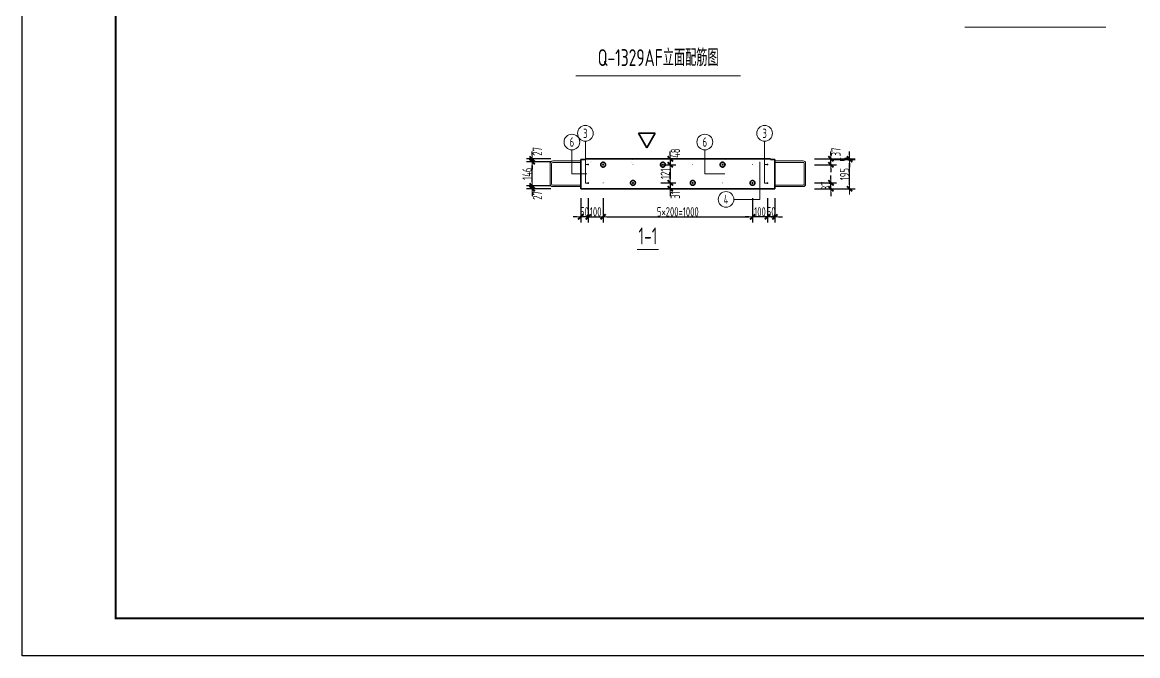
# Model space of a CAD drawing. Extents: x -85320 to 1679916, y -1321939 to 627.
# Drawn here: x 1142340 to 1172205, y -1117942 to -1100987 of the extents above; entities that cross this region are included whole.
import ezdxf
from ezdxf.enums import TextEntityAlignment as Align

# ---------------------------------------------------------------- set-up
doc = ezdxf.new("R2010")
doc.units = 0
doc.header["$LTSCALE"] = 1000
doc.linetypes.add('点划线', pattern=[1850, 1200, -300, 50, -300])
for name, color, linetype in [('BORDER', 7, 'Continuous'), ('打印线框', 7, 'Continuous'), ('拉模', 7, 'Continuous')]:
    doc.layers.add(name, color=color, linetype=linetype)
for name, color, linetype, lineweight in [('直线', 7, 'Continuous', 18), ('预制墙图名', 7, 'Continuous', 18), ('预制墙墙身水平筋', 130, 'Continuous', 18), ('预制墙墙身纵向受力筋', 1, 'Continuous', 18), ('预制墙墙身纵向非受力筋', 94, 'Continuous', 18), ('预制墙墙身附加筋', 94, 'Continuous', 18), ('预制墙拉筋', 130, 'Continuous', 18), ('预制墙详图孔洞', 9, '点划线', 18), ('预制墙详图标注', 3, 'Continuous', 18), ('预制墙详图轮廓', 3, 'Continuous', 35)]:
    doc.layers.add(name, color=color, linetype=linetype, lineweight=lineweight)
doc.styles.add('样式 1', font='yjkeng.shx', dxfattribs={"width": 0.7, "bigfont": 'yjkchn.shx'})
doc.styles.add('样式 2', font='yjkeng.shx', dxfattribs={"width": 0.7, "bigfont": 'yjkchn.shx'})
doc.dimstyles.new('盈建科结构', dxfattribs={"dimscale": 100, "dimtxt": 2.5, "dimasz": 1, "dimexe": 1.5, "dimexo": 0.625, "dimgap": 0.1, "dimtad": 1, "dimdec": 0, "dimrnd": 1, "dimzin": 0, "dimdsep": 46, "dimtxsty": '样式 1', "dimblk": '_yjkbk', "dimblk1": 'ARCHTICK', "dimblk2": 'ARCHTICK', "dimcen": 0.09, "dimadec": 0, "dimazin": 0, "dimtfac": 1, "dimtdec": 4, "dimtix": 1, "dimtmove": 2, "dimatfit": 3, "dimfxl": 1, "dimtolj": 1, "dimtzin": 0, "dimarcsym": 0})

# ---------------------------------------------------------------- blocks, each defined once
blk = doc.blocks.new('_yjkbk')
blk.add_line((-1, 0), (1.5, 0))
blk.add_lwpolyline([(-0.7, -0.7, 0.5, 0.5, 0), (0.7, 0.7, 0.5, 0.5, 0)], format="xyseb")
blk = doc.blocks.new('*D3513')
at = {"layer": 'Defpoints', "color": 0, "transparency": 16777216}
for p in [(1163491, -1105286), (1163991, -1105286), (1163491, -1105442)]:
    blk.add_point(p, dxfattribs=at)
at = {"layer": '预制墙详图标注', "color": 0, "lineweight": -2, "transparency": 16777216}
for p, q in [((1163554, -1105286), (1164141, -1105286)), ((1163991, -1105186), (1163991, -1105086)), ((1163991, -1105442), (1163991, -1105286)), ((1163554, -1105442), (1164141, -1105442)), ((1163991, -1105542), (1163991, -1105642))]:
    blk.add_line(p, q, dxfattribs=at)
at = {"layer": '预制墙详图标注', "color": 0, "lineweight": -2, "transparency": 16777216, "xscale": 100, "yscale": 100, "zscale": 100}
for p, rotation in [((1163991, -1105286), 270), ((1163991, -1105442), 90)]:
    blk.add_blockref('_yjkbk', p, dxfattribs=dict(at, rotation=rotation))
at = {"layer": '预制墙详图标注', "color": 0, "transparency": 16777216, "insert": (1163981, -1105364), "char_height": 250, "attachment_point": 8, "rotation": 90, "style": '样式 1'}
blk.add_mtext('\\A1;37', dxfattribs=at)
blk = doc.blocks.new('_ArchTick')
at = {"color": 0, "linetype": 'ByBlock', "const_width": 0.4}
blk.add_lwpolyline([(-0.5, -0.5), (0.5, 0.5)], dxfattribs=at)
blk = doc.blocks.new('*D3514')
at = {"layer": 'Defpoints', "color": 0, "transparency": 16777216}
for p in [(1163491, -1104642), (1163991, -1104642), (1163491, -1104798)]:
    blk.add_point(p, dxfattribs=at)
at = {"layer": '预制墙详图标注', "color": 0, "lineweight": -2, "transparency": 16777216}
for p, q in [((1163554, -1104642), (1164141, -1104642)), ((1163991, -1104542), (1163991, -1104442)), ((1163991, -1104798), (1163991, -1104642)), ((1163554, -1104798), (1164141, -1104798)), ((1163991, -1104898), (1163991, -1104998))]:
    blk.add_line(p, q, dxfattribs=at)
at = {"layer": '预制墙详图标注', "color": 0, "lineweight": -2, "transparency": 16777216, "xscale": 100, "yscale": 100, "zscale": 100}
for p, rotation in [((1163991, -1104642), 270), ((1163991, -1104798), 90)]:
    blk.add_blockref('_yjkbk', p, dxfattribs=dict(at, rotation=rotation))
at = {"layer": '预制墙详图标注', "color": 0, "transparency": 16777216, "insert": (1164251, -1104457), "char_height": 250, "attachment_point": 8, "rotation": 90, "style": '样式 1'}
blk.add_mtext('\\A1;37', dxfattribs=at)
blk = doc.blocks.new('*D3515')
at = {"layer": 'Defpoints', "color": 0, "transparency": 16777216}
for p in [(1163991, -1104662), (1164491, -1104662), (1163991, -1105442)]:
    blk.add_point(p, dxfattribs=at)
at = {"layer": '预制墙详图标注', "color": 0, "lineweight": -2, "transparency": 16777216}
for p, q in [((1164054, -1104662), (1164641, -1104662)), ((1164491, -1105342), (1164491, -1104762)), ((1164054, -1105442), (1164641, -1105442))]:
    blk.add_line(p, q, dxfattribs=at)
at = {"layer": '预制墙详图标注', "color": 0, "lineweight": -2, "transparency": 16777216, "xscale": 100, "yscale": 100, "zscale": 100}
for p, rotation in [((1164491, -1104662), 90), ((1164491, -1105442), 270)]:
    blk.add_blockref('_yjkbk', p, dxfattribs=dict(at, rotation=rotation))
at = {"layer": '预制墙详图标注', "color": 0, "transparency": 16777216, "insert": (1164481, -1105052), "char_height": 250, "attachment_point": 8, "rotation": 90, "style": '样式 1'}
blk.add_mtext('\\A1;195', dxfattribs=at)
blk = doc.blocks.new('*D3516')
at = {"layer": 'Defpoints', "color": 0, "transparency": 16777216}
for p in [(1163991, -1104642), (1163991, -1104662), (1164491, -1104642)]:
    blk.add_point(p, dxfattribs=at)
at = {"layer": '预制墙详图标注', "color": 0, "lineweight": -2, "transparency": 16777216}
for p, q in [((1164054, -1104642), (1164641, -1104642)), ((1164054, -1104662), (1164641, -1104662)), ((1164491, -1104542), (1164491, -1104442)), ((1164491, -1104662), (1164491, -1104642)), ((1164491, -1104762), (1164491, -1104862))]:
    blk.add_line(p, q, dxfattribs=at)
at = {"layer": '预制墙详图标注', "color": 0, "lineweight": -2, "transparency": 16777216, "xscale": 100, "yscale": 100, "zscale": 100}
for p, rotation in [((1164491, -1104662), 90), ((1164491, -1104642), 270)]:
    blk.add_blockref('_yjkbk', p, dxfattribs=dict(at, rotation=rotation))
at = {"layer": '预制墙详图标注', "color": 0, "transparency": 16777216, "insert": (1164481, -1104652), "char_height": 250, "attachment_point": 8, "rotation": 90, "style": '样式 1'}
blk.add_mtext('\\A1;5', dxfattribs=at)
blk = doc.blocks.new('*D3522')
at = {"layer": 'Defpoints', "color": 0, "transparency": 16777216}
for p in [(1162291, -1105695), (1162491, -1105695), (1162291, -1106195)]:
    blk.add_point(p, dxfattribs=at)
at = {"layer": '预制墙详图标注', "color": 0, "lineweight": -2, "transparency": 16777216}
for p, q in [((1162291, -1105695), (1162291, -1106345)), ((1162491, -1105695), (1162491, -1106345)), ((1162191, -1106195), (1162091, -1106195)), ((1162491, -1106195), (1162291, -1106195)), ((1162591, -1106195), (1162691, -1106195))]:
    blk.add_line(p, q, dxfattribs=at)
at = {"layer": '预制墙详图标注', "color": 0, "lineweight": -2, "transparency": 16777216, "xscale": 100, "yscale": 100, "zscale": 100}
blk.add_blockref('_yjkbk', (1162291, -1106195), dxfattribs=at)
at = {"layer": '预制墙详图标注', "color": 0, "lineweight": -2, "transparency": 16777216, "xscale": 100, "yscale": 100, "zscale": 100, "rotation": 180}
blk.add_blockref('_yjkbk', (1162491, -1106195), dxfattribs=at)
at = {"layer": '预制墙详图标注', "color": 0, "transparency": 16777216, "insert": (1162391, -1106185), "char_height": 250, "attachment_point": 8, "style": '样式 1'}
blk.add_mtext('\\A1;50', dxfattribs=at)
blk = doc.blocks.new('*D3523')
at = {"layer": 'Defpoints', "color": 0, "transparency": 16777216}
for p in [(1157891, -1105695), (1161891, -1105695), (1161891, -1106195)]:
    blk.add_point(p, dxfattribs=at)
at = {"layer": '预制墙详图标注', "color": 0, "lineweight": -2, "transparency": 16777216}
for p, q in [((1157891, -1105757), (1157891, -1106345)), ((1161891, -1105757), (1161891, -1106345)), ((1157991, -1106195), (1161791, -1106195))]:
    blk.add_line(p, q, dxfattribs=at)
at = {"layer": '预制墙详图标注', "color": 0, "lineweight": -2, "transparency": 16777216, "xscale": 100, "yscale": 100, "zscale": 100, "rotation": 180}
blk.add_blockref('_yjkbk', (1157891, -1106195), dxfattribs=at)
at = {"layer": '预制墙详图标注', "color": 0, "lineweight": -2, "transparency": 16777216, "xscale": 100, "yscale": 100, "zscale": 100}
blk.add_blockref('_yjkbk', (1161891, -1106195), dxfattribs=at)
at = {"layer": '预制墙详图标注', "color": 0, "transparency": 16777216, "insert": (1159891, -1106185), "char_height": 250, "attachment_point": 8, "style": '样式 1'}
blk.add_mtext('\\A1;5×200=1000', dxfattribs=at)
blk = doc.blocks.new('*D3524')
at = {"layer": 'Defpoints', "color": 0, "transparency": 16777216}
for p in [(1157291, -1105695), (1157491, -1105695), (1157291, -1106195)]:
    blk.add_point(p, dxfattribs=at)
at = {"layer": '预制墙详图标注', "color": 0, "lineweight": -2, "transparency": 16777216}
for p, q in [((1157291, -1105695), (1157291, -1106345)), ((1157491, -1105695), (1157491, -1106345)), ((1157191, -1106195), (1157091, -1106195)), ((1157491, -1106195), (1157291, -1106195)), ((1157591, -1106195), (1157691, -1106195))]:
    blk.add_line(p, q, dxfattribs=at)
at = {"layer": '预制墙详图标注', "color": 0, "lineweight": -2, "transparency": 16777216, "xscale": 100, "yscale": 100, "zscale": 100}
blk.add_blockref('_yjkbk', (1157291, -1106195), dxfattribs=at)
at = {"layer": '预制墙详图标注', "color": 0, "lineweight": -2, "transparency": 16777216, "xscale": 100, "yscale": 100, "zscale": 100, "rotation": 180}
blk.add_blockref('_yjkbk', (1157491, -1106195), dxfattribs=at)
at = {"layer": '预制墙详图标注', "color": 0, "transparency": 16777216, "insert": (1157391, -1106185), "char_height": 250, "attachment_point": 8, "style": '样式 1'}
blk.add_mtext('\\A1;50', dxfattribs=at)
blk = doc.blocks.new('*D3525')
at = {"layer": 'Defpoints', "color": 0, "transparency": 16777216}
for p in [(1161891, -1105695), (1162291, -1105695), (1161891, -1106195)]:
    blk.add_point(p, dxfattribs=at)
at = {"layer": '预制墙详图标注', "color": 0, "lineweight": -2, "transparency": 16777216}
for p, q in [((1161891, -1105695), (1161891, -1106345)), ((1162291, -1105695), (1162291, -1106345)), ((1161791, -1106195), (1161691, -1106195)), ((1162291, -1106195), (1161891, -1106195)), ((1162391, -1106195), (1162491, -1106195))]:
    blk.add_line(p, q, dxfattribs=at)
at = {"layer": '预制墙详图标注', "color": 0, "lineweight": -2, "transparency": 16777216, "xscale": 100, "yscale": 100, "zscale": 100}
blk.add_blockref('_yjkbk', (1161891, -1106195), dxfattribs=at)
at = {"layer": '预制墙详图标注', "color": 0, "lineweight": -2, "transparency": 16777216, "xscale": 100, "yscale": 100, "zscale": 100, "rotation": 180}
blk.add_blockref('_yjkbk', (1162291, -1106195), dxfattribs=at)
at = {"layer": '预制墙详图标注', "color": 0, "transparency": 16777216, "insert": (1162091, -1106185), "char_height": 250, "attachment_point": 8, "style": '样式 1'}
blk.add_mtext('\\A1;100', dxfattribs=at)
blk = doc.blocks.new('*D3526')
at = {"layer": 'Defpoints', "color": 0, "transparency": 16777216}
for p in [(1157491, -1105695), (1157891, -1105695), (1157891, -1106195)]:
    blk.add_point(p, dxfattribs=at)
at = {"layer": '预制墙详图标注', "color": 0, "lineweight": -2, "transparency": 16777216}
for p, q in [((1157491, -1105695), (1157491, -1106345)), ((1157891, -1105695), (1157891, -1106345)), ((1157391, -1106195), (1157291, -1106195)), ((1157491, -1106195), (1157891, -1106195)), ((1157991, -1106195), (1158091, -1106195))]:
    blk.add_line(p, q, dxfattribs=at)
at = {"layer": '预制墙详图标注', "color": 0, "lineweight": -2, "transparency": 16777216, "xscale": 100, "yscale": 100, "zscale": 100}
blk.add_blockref('_yjkbk', (1157491, -1106195), dxfattribs=at)
at = {"layer": '预制墙详图标注', "color": 0, "lineweight": -2, "transparency": 16777216, "xscale": 100, "yscale": 100, "zscale": 100, "rotation": 180}
blk.add_blockref('_yjkbk', (1157891, -1106195), dxfattribs=at)
at = {"layer": '预制墙详图标注', "color": 0, "transparency": 16777216, "insert": (1157691, -1106185), "char_height": 250, "attachment_point": 8, "style": '样式 1'}
blk.add_mtext('\\A1;100', dxfattribs=at)
blk = doc.blocks.new('*D3543')
at = {"layer": 'Defpoints', "color": 0, "transparency": 16777216}
for p in [(1155991, -1105366), (1156491, -1105366), (1156491, -1105442)]:
    blk.add_point(p, dxfattribs=at)
at = {"layer": '预制墙详图标注', "color": 0, "lineweight": -2, "transparency": 16777216}
for p, q in [((1155991, -1105266), (1155991, -1105166)), ((1156491, -1105366), (1155841, -1105366)), ((1156491, -1105442), (1155841, -1105442)), ((1155991, -1105442), (1155991, -1105366)), ((1155991, -1105542), (1155991, -1105642))]:
    blk.add_line(p, q, dxfattribs=at)
at = {"layer": '预制墙详图标注', "color": 0, "lineweight": -2, "transparency": 16777216, "xscale": 100, "yscale": 100, "zscale": 100}
for p, rotation in [((1155991, -1105366), 270), ((1155991, -1105442), 90)]:
    blk.add_blockref('_yjkbk', p, dxfattribs=dict(at, rotation=rotation))
at = {"layer": '预制墙详图标注', "color": 0, "transparency": 16777216, "insert": (1156259, -1105622), "char_height": 250, "attachment_point": 8, "rotation": 90, "style": '样式 1'}
blk.add_mtext('\\A1;27', dxfattribs=at)
blk = doc.blocks.new('*D3544')
at = {"layer": 'Defpoints', "color": 0, "transparency": 16777216}
for p in [(1155991, -1104718), (1156491, -1104718), (1156491, -1105366)]:
    blk.add_point(p, dxfattribs=at)
at = {"layer": '预制墙详图标注', "color": 0, "lineweight": -2, "transparency": 16777216}
for p, q in [((1156491, -1104718), (1155841, -1104718)), ((1155991, -1105266), (1155991, -1104818)), ((1156491, -1105366), (1155841, -1105366))]:
    blk.add_line(p, q, dxfattribs=at)
at = {"layer": '预制墙详图标注', "color": 0, "lineweight": -2, "transparency": 16777216, "xscale": 100, "yscale": 100, "zscale": 100}
for p, rotation in [((1155991, -1104718), 90), ((1155991, -1105366), 270)]:
    blk.add_blockref('_yjkbk', p, dxfattribs=dict(at, rotation=rotation))
at = {"layer": '预制墙详图标注', "color": 0, "transparency": 16777216, "insert": (1155981, -1105042), "char_height": 250, "attachment_point": 8, "rotation": 90, "style": '样式 1'}
blk.add_mtext('\\A1;146', dxfattribs=at)
blk = doc.blocks.new('*D3545')
at = {"layer": 'Defpoints', "color": 0, "transparency": 16777216}
for p in [(1155991, -1104642), (1156491, -1104642), (1156491, -1104718)]:
    blk.add_point(p, dxfattribs=at)
at = {"layer": '预制墙详图标注', "color": 0, "lineweight": -2, "transparency": 16777216}
for p, q in [((1156491, -1104642), (1155841, -1104642)), ((1156491, -1104718), (1155841, -1104718)), ((1155991, -1104542), (1155991, -1104442)), ((1155991, -1104718), (1155991, -1104642)), ((1155991, -1104818), (1155991, -1104918))]:
    blk.add_line(p, q, dxfattribs=at)
at = {"layer": '预制墙详图标注', "color": 0, "lineweight": -2, "transparency": 16777216, "xscale": 100, "yscale": 100, "zscale": 100}
for p, rotation in [((1155991, -1104642), 270), ((1155991, -1104718), 90)]:
    blk.add_blockref('_yjkbk', p, dxfattribs=dict(at, rotation=rotation))
at = {"layer": '预制墙详图标注', "color": 0, "transparency": 16777216, "insert": (1156256, -1104442), "char_height": 250, "attachment_point": 8, "rotation": 90, "style": '样式 1'}
blk.add_mtext('\\A1;27', dxfattribs=at)
blk = doc.blocks.new('*D3563')
at = {"layer": 'Defpoints', "color": 0, "transparency": 16777216}
for p in [(1159441, -1105286), (1159441, -1105442), (1159691, -1105442)]:
    blk.add_point(p, dxfattribs=at)
at = {"layer": '预制墙详图标注', "color": 0, "lineweight": -2, "transparency": 16777216}
for p, q in [((1159441, -1105286), (1159841, -1105286)), ((1159691, -1105186), (1159691, -1105086)), ((1159691, -1105286), (1159691, -1105442)), ((1159441, -1105442), (1159841, -1105442)), ((1159691, -1105542), (1159691, -1105642))]:
    blk.add_line(p, q, dxfattribs=at)
at = {"layer": '预制墙详图标注', "color": 0, "lineweight": -2, "transparency": 16777216, "xscale": 100, "yscale": 100, "zscale": 100}
for p, rotation in [((1159691, -1105286), 270), ((1159691, -1105442), 90)]:
    blk.add_blockref('_yjkbk', p, dxfattribs=dict(at, rotation=rotation))
at = {"layer": '预制墙详图标注', "color": 0, "transparency": 16777216, "insert": (1159951, -1105610), "char_height": 250, "attachment_point": 8, "rotation": 90, "style": '样式 1'}
blk.add_mtext('\\A1;31', dxfattribs=at)
blk = doc.blocks.new('*D3564')
at = {"layer": 'Defpoints', "color": 0, "transparency": 16777216}
for p in [(1159441, -1104798), (1159441, -1105286), (1159691, -1105286)]:
    blk.add_point(p, dxfattribs=at)
at = {"layer": '预制墙详图标注', "color": 0, "lineweight": -2, "transparency": 16777216}
for p, q in [((1159441, -1104798), (1159841, -1104798)), ((1159691, -1104898), (1159691, -1105186)), ((1159441, -1105286), (1159841, -1105286))]:
    blk.add_line(p, q, dxfattribs=at)
at = {"layer": '预制墙详图标注', "color": 0, "lineweight": -2, "transparency": 16777216, "xscale": 100, "yscale": 100, "zscale": 100}
for p, rotation in [((1159691, -1104798), 90), ((1159691, -1105286), 270)]:
    blk.add_blockref('_yjkbk', p, dxfattribs=dict(at, rotation=rotation))
at = {"layer": '预制墙详图标注', "color": 0, "transparency": 16777216, "insert": (1159681, -1105042), "char_height": 250, "attachment_point": 8, "rotation": 90, "style": '样式 1'}
blk.add_mtext('\\A1;121', dxfattribs=at)
blk = doc.blocks.new('*D3565')
at = {"layer": 'Defpoints', "color": 0, "transparency": 16777216}
for p in [(1159441, -1104642), (1159441, -1104798), (1159691, -1104798)]:
    blk.add_point(p, dxfattribs=at)
at = {"layer": '预制墙详图标注', "color": 0, "lineweight": -2, "transparency": 16777216}
for p, q in [((1159441, -1104642), (1159841, -1104642)), ((1159691, -1104542), (1159691, -1104442)), ((1159691, -1104642), (1159691, -1104798)), ((1159441, -1104798), (1159841, -1104798)), ((1159691, -1104898), (1159691, -1104998))]:
    blk.add_line(p, q, dxfattribs=at)
at = {"layer": '预制墙详图标注', "color": 0, "lineweight": -2, "transparency": 16777216, "xscale": 100, "yscale": 100, "zscale": 100}
for p, rotation in [((1159691, -1104642), 270), ((1159691, -1104798), 90)]:
    blk.add_blockref('_yjkbk', p, dxfattribs=dict(at, rotation=rotation))
at = {"layer": '预制墙详图标注', "color": 0, "transparency": 16777216, "insert": (1159951, -1104490), "char_height": 250, "attachment_point": 8, "rotation": 90, "style": '样式 1'}
blk.add_mtext('\\A1;48', dxfattribs=at)
blk = doc.blocks.new('图框1')
at = {"layer": 'BORDER', "const_width": 50}
blk.add_lwpolyline([(1377779, -823089), (1377779, -783089), (1433679, -783089), (1433679, -823089)], close=True, dxfattribs=at)
blk = doc.blocks.new('闭口大左')
at = {"layer": '预制墙墙身水平筋', "color": 4, "lineweight": 0}
for p, q in [((1052669, -854687), (1052669, -855255)), ((1052709, -854687), (1052709, -855255))]:
    blk.add_line(p, q, dxfattribs=at)
at = {"layer": '预制墙墙身水平筋', "lineweight": 0}
for p, q in [((1052729, -854627), (1053489, -854627)), ((1052729, -854627), (1053489, -854627)), ((1052729, -854627), (1053489, -854627)), ((1052729, -854627), (1053489, -854627)), ((1052729, -854627), (1053489, -854627)), ((1052729, -854627), (1053489, -854627)), ((1052729, -854627), (1053489, -854627)), ((1052729, -854627), (1053489, -854627)), ((1052729, -854627), (1053489, -854627)), ((1052729, -854627), (1053489, -854627)), ((1052729, -854627), (1053489, -854627)), ((1052729, -854627), (1053489, -854627)), ((1052729, -854627), (1053489, -854627)), ((1052729, -854627), (1053489, -854627)), ((1052729, -854627), (1053489, -854627)), ((1053489, -854667), (1052729, -854667)), ((1053489, -854667), (1052729, -854667)), ((1053489, -854667), (1052729, -854667)), ((1053489, -854667), (1052729, -854667)), ((1053489, -854667), (1052729, -854667)), ((1053489, -854667), (1052729, -854667)), ((1053489, -854667), (1052729, -854667)), ((1053489, -854667), (1052729, -854667)), ((1053489, -854667), (1052729, -854667)), ((1053489, -854667), (1052729, -854667)), ((1053489, -854667), (1052729, -854667)), ((1053489, -854667), (1052729, -854667)), ((1053489, -854667), (1052729, -854667)), ((1053489, -854667), (1052729, -854667)), ((1053489, -854667), (1052729, -854667)), ((1052729, -855275), (1053489, -855275)), ((1053489, -855315), (1052729, -855315))]:
    blk.add_line(p, q, dxfattribs=at)
for centre, radius, start, end in [((1052729, -854687), 60, 90, 180), ((1052729, -854687), 60, 90, 180), ((1052729, -854687), 60, 90, 180), ((1052729, -854687), 60, 90, 180), ((1052729, -854687), 60, 90, 180), ((1052729, -854687), 60, 90, 180), ((1052729, -854687), 60, 90, 180), ((1052729, -854687), 60, 90, 180), ((1052729, -854687), 60, 90, 180), ((1052729, -854687), 60, 90, 180), ((1052729, -854687), 60, 90, 180), ((1052729, -854687), 60, 90, 180), ((1052729, -854687), 60, 90, 180), ((1052729, -854687), 60, 90, 180), ((1052729, -854687), 20, 90, 180), ((1052729, -854687), 20, 90, 180), ((1052729, -854687), 20, 90, 180), ((1052729, -854687), 20, 90, 180), ((1052729, -854687), 20, 90, 180), ((1052729, -854687), 20, 90, 180), ((1052729, -854687), 20, 90, 180), ((1052729, -854687), 20, 90, 180), ((1052729, -854687), 20, 90, 180), ((1052729, -854687), 20, 90, 180), ((1052729, -854687), 20, 90, 180), ((1052729, -854687), 20, 90, 180), ((1052729, -854687), 20, 90, 180), ((1052729, -854687), 20, 90, 180), ((1052729, -855255), 60, 180, 270), ((1052729, -855255), 20, 180, 270)]:
    blk.add_arc(centre, radius, start, end, dxfattribs=at)
blk = doc.blocks.new('u闭口大右')
at = {"layer": '预制墙墙身水平筋', "lineweight": 0}
for p, q in [((1059089, -854627), (1059833, -854627)), ((1059089, -854627), (1059833, -854627)), ((1059089, -854627), (1059833, -854627)), ((1059089, -854627), (1059833, -854627)), ((1059089, -854627), (1059833, -854627)), ((1059089, -854627), (1059833, -854627)), ((1059089, -854627), (1059833, -854627)), ((1059089, -854627), (1059833, -854627)), ((1059089, -854627), (1059833, -854627)), ((1059089, -854627), (1059833, -854627)), ((1059089, -854627), (1059833, -854627)), ((1059089, -854627), (1059833, -854627)), ((1059089, -854627), (1059833, -854627)), ((1059089, -854627), (1059833, -854627)), ((1059089, -854627), (1059833, -854627)), ((1059833, -854667), (1059089, -854667)), ((1059833, -854667), (1059089, -854667)), ((1059833, -854667), (1059089, -854667)), ((1059833, -854667), (1059089, -854667)), ((1059833, -854667), (1059089, -854667)), ((1059833, -854667), (1059089, -854667)), ((1059833, -854667), (1059089, -854667)), ((1059833, -854667), (1059089, -854667)), ((1059833, -854667), (1059089, -854667)), ((1059833, -854667), (1059089, -854667)), ((1059833, -854667), (1059089, -854667)), ((1059833, -854667), (1059089, -854667)), ((1059833, -854667), (1059089, -854667)), ((1059833, -854667), (1059089, -854667)), ((1059833, -854667), (1059089, -854667)), ((1059869, -854732), (1059869, -854703)), ((1059869, -854732), (1059869, -854703)), ((1059869, -854732), (1059869, -854703)), ((1059869, -854732), (1059869, -854703)), ((1059869, -854732), (1059869, -854703)), ((1059869, -854732), (1059869, -854703)), ((1059869, -854732), (1059869, -854703)), ((1059869, -854732), (1059869, -854703)), ((1059869, -854732), (1059869, -854703)), ((1059869, -854732), (1059869, -854703)), ((1059869, -854732), (1059869, -854703)), ((1059869, -854732), (1059869, -854703)), ((1059869, -854732), (1059869, -854703)), ((1059869, -854732), (1059869, -854703)), ((1059869, -854732), (1059869, -854703)), ((1059909, -854703), (1059909, -854732)), ((1059909, -854703), (1059909, -854732)), ((1059909, -854703), (1059909, -854732)), ((1059909, -854703), (1059909, -854732)), ((1059909, -854703), (1059909, -854732)), ((1059909, -854703), (1059909, -854732)), ((1059909, -854703), (1059909, -854732)), ((1059909, -854703), (1059909, -854732)), ((1059909, -854703), (1059909, -854732)), ((1059909, -854703), (1059909, -854732)), ((1059909, -854703), (1059909, -854732)), ((1059909, -854703), (1059909, -854732)), ((1059909, -854703), (1059909, -854732)), ((1059909, -854703), (1059909, -854732)), ((1059909, -854703), (1059909, -854732)), ((1059089, -855275), (1059833, -855275)), ((1059089, -855275), (1059833, -855275)), ((1059089, -855275), (1059833, -855275)), ((1059089, -855275), (1059833, -855275)), ((1059089, -855275), (1059833, -855275)), ((1059089, -855275), (1059833, -855275)), ((1059089, -855275), (1059833, -855275)), ((1059089, -855275), (1059833, -855275)), ((1059089, -855275), (1059833, -855275)), ((1059089, -855275), (1059833, -855275)), ((1059089, -855275), (1059833, -855275)), ((1059089, -855275), (1059833, -855275)), ((1059089, -855275), (1059833, -855275)), ((1059089, -855275), (1059833, -855275)), ((1059089, -855275), (1059833, -855275)), ((1059833, -855315), (1059089, -855315))]:
    blk.add_line(p, q, dxfattribs=at)
at = {"layer": '预制墙墙身水平筋', "color": 4, "lineweight": 0}
for p, q in [((1059869, -854703), (1059869, -855238)), ((1059909, -854703), (1059909, -855238))]:
    blk.add_line(p, q, dxfattribs=at)
at = {"layer": '预制墙墙身水平筋', "lineweight": 0}
for centre, radius, start, end in [((1059833, -854703), 76.6, 360, 90), ((1059833, -854703), 76.6, 360, 90), ((1059833, -854703), 76.6, 360, 90), ((1059833, -854703), 76.6, 360, 90), ((1059833, -854703), 76.6, 360, 90), ((1059833, -854703), 76.6, 360, 90), ((1059833, -854703), 76.6, 360, 90), ((1059833, -854703), 76.6, 360, 90), ((1059833, -854703), 76.6, 360, 90), ((1059833, -854703), 76.6, 360, 90), ((1059833, -854703), 76.6, 360, 90), ((1059833, -854703), 76.6, 360, 90), ((1059833, -854703), 76.6, 360, 90), ((1059833, -854703), 76.6, 360, 90), ((1059833, -854703), 36.6, 360, 90), ((1059833, -854703), 36.6, 360, 90), ((1059833, -854703), 36.6, 360, 90), ((1059833, -854703), 36.6, 360, 90), ((1059833, -854703), 36.6, 360, 90), ((1059833, -854703), 36.6, 360, 90), ((1059833, -854703), 36.6, 360, 90), ((1059833, -854703), 36.6, 360, 90), ((1059833, -854703), 36.6, 360, 90), ((1059833, -854703), 36.6, 360, 90), ((1059833, -854703), 36.6, 360, 90), ((1059833, -854703), 36.6, 360, 90), ((1059833, -854703), 36.6, 360, 90), ((1059833, -854703), 36.6, 360, 90), ((1059833, -855238), 76.6, 270, 0), ((1059833, -855238), 76.6, 270, 0), ((1059833, -855238), 76.6, 270, 0), ((1059833, -855238), 76.6, 270, 0), ((1059833, -855238), 76.6, 270, 0), ((1059833, -855238), 76.6, 270, 0), ((1059833, -855238), 76.6, 270, 0), ((1059833, -855238), 76.6, 270, 0), ((1059833, -855238), 76.6, 270, 0), ((1059833, -855238), 76.6, 270, 0), ((1059833, -855238), 76.6, 270, 0), ((1059833, -855238), 76.6, 270, 0), ((1059833, -855238), 76.6, 270, 0), ((1059833, -855238), 36.6, 270, 0), ((1059833, -855238), 76.6, 270, 0)]:
    blk.add_arc(centre, radius, start, end, dxfattribs=at)

msp = doc.modelspace()

# ---------------------------------------------------------------- linework, layer by layer
at = {"layer": '打印线框', "color": 1}
msp.add_lwpolyline([(1142339.776, -1117942.171), (1142339.776, -1075942.171), (1201739.776, -1075942.171), (1201739.776, -1117942.171)], close=True, dxfattribs=at)
at = {"layer": '直线', "lineweight": 18}
for p, q in [((1157491.038, -1104794.057), (1157416.038, -1104794.057)), ((1162291.038, -1104794.057), (1162216.038, -1104794.057)), ((1162091.038, -1105366.057), (1162091.038, -1105728.057))]:
    msp.add_line(p, q, dxfattribs=at)
for points in [[(1157455.038, -1105042.057), (1157055.038, -1105042.057), (1157055.038, -1104402.057)], [(1157491.038, -1105290.057), (1157416.038, -1105290.057), (1157416.038, -1104169.057)], [(1161149.038, -1105042.057), (1160615.038, -1105042.057), (1160615.038, -1104402.057)], [(1162291.038, -1105290.057), (1162216.038, -1105290.057), (1162216.038, -1104169.057)], [(1162091.038, -1104718.057), (1162091.038, -1105728.057), (1161393.038, -1105728.057)]]:
    msp.add_lwpolyline(points, dxfattribs=at)
for centre in [(1157416.038, -1103959.057), (1162216.038, -1103959.057), (1157055.038, -1104192.057), (1160615.038, -1104192.057), (1161183.038, -1105728.057)]:
    msp.add_circle(centre, 210, dxfattribs=at)
at = {"layer": '预制墙图名', "lineweight": 18}
for p, q in [((1171354.117, -1101116.274), (1167577.96, -1101116.274)), ((1161571.479, -1102416.274), (1157160.598, -1102416.274)), ((1159375.75, -1107067.057), (1158806.327, -1107067.057))]:
    msp.add_line(p, q, dxfattribs=at)
at = {"layer": '预制墙墙身水平筋', "lineweight": 18, "const_width": 0.18}
for points in [[(1160993.286, -1104698.057), (1157291.038, -1104698.057)], [(1162491.038, -1104698.057), (1160993.286, -1104698.057)], [(1157291.038, -1104738.057), (1160993.286, -1104738.057)], [(1160993.286, -1104738.057), (1162491.038, -1104738.057)], [(1162491.038, -1105346.057), (1157291.038, -1105346.057)], [(1157291.038, -1105386.057), (1162491.038, -1105386.057)]]:
    msp.add_lwpolyline(points, dxfattribs=at)
at = {"layer": '预制墙墙身纵向受力筋', "lineweight": 18, "const_width": 28}
for points in [[(1157877.038, -1104798.057, -1), (1157905.038, -1104798.057, -1)], [(1159477.038, -1104798.057, -1), (1159505.038, -1104798.057, -1)], [(1161077.038, -1104798.057, -1), (1161105.038, -1104798.057, -1)], [(1158677.038, -1105286.057, -1), (1158705.038, -1105286.057, -1)], [(1160277.038, -1105286.057, -1), (1160305.038, -1105286.057, -1)], [(1161877.038, -1105286.057, -1), (1161905.038, -1105286.057, -1)]]:
    msp.add_lwpolyline(points, format="xyb", close=True, dxfattribs=at)
at = {"layer": '预制墙墙身纵向非受力筋', "lineweight": 18, "const_width": 12}
for points in [[(1158685.038, -1104798.057, -1), (1158697.038, -1104798.057, -1)], [(1160285.038, -1104798.057, -1), (1160297.038, -1104798.057, -1)], [(1161885.038, -1104798.057, -1), (1161897.038, -1104798.057, -1)], [(1157885.038, -1105286.057, -1), (1157897.038, -1105286.057, -1)], [(1159485.038, -1105286.057, -1), (1159497.038, -1105286.057, -1)], [(1161085.038, -1105286.057, -1), (1161097.038, -1105286.057, -1)]]:
    msp.add_lwpolyline(points, format="xyb", close=True, dxfattribs=at)
at = {"layer": '预制墙墙身附加筋', "lineweight": 18, "const_width": 24}
for points in [[(1157479.038, -1104794.057, -1), (1157503.038, -1104794.057, -1)], [(1162279.038, -1104794.057, -1), (1162303.038, -1104794.057, -1)], [(1157479.038, -1105290.057, -1), (1157503.038, -1105290.057, -1)], [(1162279.038, -1105290.057, -1), (1162303.038, -1105290.057, -1)]]:
    msp.add_lwpolyline(points, format="xyb", close=True, dxfattribs=at)
at = {"layer": '预制墙拉筋', "lineweight": 18, "const_width": 0.18}
for points in [[(1157574.408, -1105302.416), (1157519.295, -1105380.328, -0.24342753), (1157485.036, -1105398.057), (1157470.037, -1105398.057), (1157470.037, -1105400.06, -0.414213568), (1157469.036, -1105399.059), (1157471.038, -1105399.059), (1157471.038, -1104700.055, -0.414213568), (1157485.036, -1104686.057), (1157500.035, -1104686.057, -0.24342753), (1157510.633, -1104691.542), (1157574.408, -1104781.699), (1157600.533, -1104763.219), (1157536.757, -1104673.062, 0.24342753), (1157500.035, -1104654.057), (1157485.036, -1104654.057, 0.414213568), (1157439.038, -1104700.055), (1157439.038, -1105399.059, 0.414213568), (1157470.037, -1105430.057), (1157485.036, -1105430.057, 0.24342753), (1157545.419, -1105398.808), (1157600.533, -1105320.896)], [(1158619.544, -1105320.896), (1158674.657, -1105398.808, 0.24342753), (1158735.041, -1105430.057), (1158750.039, -1105430.057, 0.414213568), (1158781.038, -1105399.059), (1158781.038, -1104700.055, 0.414213568), (1158735.041, -1104654.057), (1158720.042, -1104654.057, 0.24342753), (1158683.319, -1104673.062), (1158619.544, -1104763.219), (1158645.668, -1104781.699), (1158709.443, -1104691.542, -0.24342753), (1158720.042, -1104686.057), (1158735.041, -1104686.057, -0.414213568), (1158749.038, -1104700.055), (1158749.038, -1105399.059), (1158751.041, -1105399.059, -0.414213568), (1158750.039, -1105400.06), (1158750.039, -1105398.057), (1158735.041, -1105398.057, -0.24342753), (1158700.782, -1105380.328), (1158645.668, -1105302.416)], [(1161019.544, -1105320.896), (1161074.657, -1105398.808, 0.24342753), (1161135.041, -1105430.057), (1161150.039, -1105430.057, 0.414213568), (1161181.038, -1105399.059), (1161181.038, -1104700.055, 0.414213568), (1161135.041, -1104654.057), (1161120.042, -1104654.057, 0.24342753), (1161083.319, -1104673.062), (1161019.544, -1104763.219), (1161045.668, -1104781.699), (1161109.443, -1104691.542, -0.24342753), (1161120.042, -1104686.057), (1161135.041, -1104686.057, -0.414213568), (1161149.038, -1104700.055), (1161149.038, -1105399.059), (1161151.041, -1105399.059, -0.414213568), (1161150.039, -1105400.06), (1161150.039, -1105398.057), (1161135.041, -1105398.057, -0.24342753), (1161100.782, -1105380.328), (1161045.668, -1105302.416)], [(1162181.544, -1105320.896), (1162236.657, -1105398.808, 0.24342753), (1162297.041, -1105430.057), (1162312.039, -1105430.057, 0.414213568), (1162343.038, -1105399.059), (1162343.038, -1104700.055, 0.414213568), (1162297.041, -1104654.057), (1162282.042, -1104654.057, 0.24342753), (1162245.319, -1104673.062), (1162181.544, -1104763.219), (1162207.668, -1104781.699), (1162271.443, -1104691.542, -0.24342753), (1162282.042, -1104686.057), (1162297.041, -1104686.057, -0.414213568), (1162311.038, -1104700.055), (1162311.038, -1105399.059), (1162313.041, -1105399.059, -0.414213568), (1162312.039, -1105400.06), (1162312.039, -1105398.057), (1162297.041, -1105398.057, -0.24342753), (1162262.782, -1105380.328), (1162207.668, -1105302.416)]]:
    msp.add_lwpolyline(points, format="xyb", close=True, dxfattribs=at)
at = {"layer": '预制墙详图孔洞', "lineweight": 35}
for centre in [(1157891.038, -1104798.057), (1159491.038, -1104798.057), (1161091.038, -1104798.057), (1158691.038, -1105286.057), (1160291.038, -1105286.057), (1161891.038, -1105286.057)]:
    msp.add_circle(centre, 64, dxfattribs=at)
at = {"layer": '预制墙详图标注', "lineweight": 35}
for p, q in [((1159063.566, -1104344.776), (1158838.566, -1103955.065)), ((1158838.566, -1103955.065), (1159288.566, -1103955.065)), ((1159063.566, -1104344.776), (1159288.566, -1103955.065))]:
    msp.add_line(p, q, dxfattribs=at)
at = {"layer": '预制墙详图轮廓', "lineweight": 35}
for p, q in [((1157411.038, -1104662.057), (1157291.038, -1104662.057)), ((1157291.038, -1104662.057), (1157291.038, -1105422.057)), ((1162371.038, -1104642.057), (1157411.038, -1104642.057)), ((1157411.038, -1104642.057), (1157411.038, -1104662.057)), ((1162371.038, -1104662.057), (1162371.038, -1104642.057)), ((1162491.038, -1104662.057), (1162371.038, -1104662.057)), ((1162491.038, -1105442.057), (1162491.038, -1104662.057)), ((1157291.038, -1105422.057), (1157291.038, -1105442.057)), ((1157291.038, -1105442.057), (1157411.038, -1105442.057)), ((1162371.038, -1105442.057), (1157411.038, -1105442.057)), ((1162371.038, -1105442.057), (1162491.038, -1105442.057))]:
    msp.add_line(p, q, dxfattribs=at)

# ---------------------------------------------------------------- block references
at = {"layer": '拉模', "color": 3}
msp.add_blockref('图框1', (-232939.173, -293853.477), dxfattribs=at)
at = {"layer": '预制墙墙身水平筋', "color": 4, "xscale": -1}
for name, p in [('u闭口大右', (2216380.409, -250071.209)), ('闭口大左', (2215980.409, -250071.209))]:
    msp.add_blockref(name, p, dxfattribs=at)

# ---------------------------------------------------------------- texts
at = {"layer": '直线', "linetype": 'Continuous', "style": '样式 1', "width": 0.7}
for s, p in [('6', (1157055.038, -1104192.057)), ('3', (1157416.038, -1103959.057)), ('6', (1160615.038, -1104192.057)), ('3', (1162216.038, -1103959.057)), ('4', (1161183.038, -1105728.057))]:
    msp.add_text(s, height=250, dxfattribs=at).set_placement(p, align=Align.MIDDLE_CENTER)
at = {"layer": '预制墙图名', "linetype": 'Continuous', "style": '样式 2', "width": 0.7}
for s, p in [('Q-1329AF立面配筋图', (1159366.038, -1102292.057)), ('1-1', (1159091.038, -1107067.057))]:
    msp.add_text(s, height=450, dxfattribs=at).set_placement(p, align=Align.BOTTOM_CENTER)

# ---------------------------------------------------------------- dimensions: what is measured, and where the dimension line sits
at = {"layer": '预制墙详图标注'}
for base, p1, p2, angle, text, override, picture, middle in [((1155991.038, -1104642.057), (1156491.038, -1104718.057), (1156491.038, -1104642.057), 90, '27', {"dimexo": 0, "dimlfac": 0.25, "dimrnd": 5}, '*D3545', (1156131.283, -1104442.466)), ((1159691.038, -1104798.057), (1159441.038, -1104642.057), (1159441.038, -1104798.057), 270, '48', {"dimexo": 0, "dimlfac": 0.25, "dimrnd": 5}, '*D3565', (1159826.038, -1104489.828)), ((1163991.038, -1104642.057), (1163491.038, -1104798.057), (1163491.038, -1104642.057), 90, '37', {"dimlfac": 0.25, "dimrnd": 5}, '*D3514', (1164126.038, -1104456.635)), ((1155991.038, -1105366.057), (1156491.038, -1105442.057), (1156491.038, -1105366.057), 90, '27', {"dimexo": 0, "dimlfac": 0.25, "dimrnd": 5}, '*D3543', (1156133.798, -1105622.084)), ((1159691.038, -1105442.057), (1159441.038, -1105286.057), (1159441.038, -1105442.057), 270, '31', {"dimexo": 0, "dimlfac": 0.25, "dimrnd": 5}, '*D3563', (1159826.038, -1105609.923))]:
    dim = msp.add_linear_dim(base=base, p1=p1, p2=p2, angle=angle, text=text, dimstyle='盈建科结构', override=override, dxfattribs=at)
    dim.commit()
    dim.dimension.update_dxf_attribs({"geometry": picture, "text_midpoint": middle, "dimtype": 161})
for p1, p2, distance, text, override, picture, middle in [((1156491.038, -1105366.057), (1156491.038, -1104718.057), 500, '146', {"dimscale": 100, "dimtxt": 2.5, "dimasz": 1, "dimexe": 1.5, "dimexo": 0, "dimgap": 0.1, "dimtad": 1, "dimlfac": 0.25, "dimrnd": 5, "dimdle": 0, "dimfxlon": 0}, '*D3544', (1155856.038, -1105042.057)), ((1159441.038, -1104798.057), (1159441.038, -1105286.057), 250, '121', {"dimscale": 100, "dimtxt": 2.5, "dimasz": 1, "dimexe": 1.5, "dimexo": 0, "dimgap": 0.1, "dimtad": 1, "dimlfac": 0.25, "dimrnd": 5, "dimdle": 0, "dimfxlon": 0}, '*D3564', (1159556.038, -1105042.057)), ((1163491.038, -1105442.057), (1163491.038, -1105286.057), -500, '37', {"dimscale": 100, "dimtxt": 2.5, "dimasz": 1, "dimexe": 1.5, "dimexo": 0.625, "dimgap": 0.1, "dimtad": 1, "dimlfac": 0.25, "dimrnd": 5, "dimdle": 0, "dimtix": 1, "dimfxlon": 0}, '*D3513', (1163856.038, -1105364.057)), ((1157891.038, -1105694.931), (1161891.038, -1105694.931), -500, '5×200=1000', {"dimscale": 100, "dimtxt": 2.5, "dimasz": 1, "dimexe": 1.5, "dimexo": 0.625, "dimgap": 0.1, "dimtad": 1, "dimlfac": 0.25, "dimrnd": 5, "dimdle": 0, "dimtix": 1, "dimfxlon": 0}, '*D3523', (1159891.038, -1106059.931))]:
    dim = msp.add_aligned_dim(p1=p1, p2=p2, distance=distance, text=text, dimstyle='盈建科结构', override=override, dxfattribs=at)
    dim.commit()
    dim.dimension.update_dxf_attribs({"geometry": picture, "text_midpoint": middle})
for p1, p2, distance, override, picture, middle in [((1163991.038, -1104662.057), (1163991.038, -1104642.057), -500, {"dimscale": 100, "dimtxt": 2.5, "dimasz": 1, "dimexe": 1.5, "dimexo": 0.625, "dimgap": 0.1, "dimtad": 1, "dimlfac": 0.25, "dimrnd": 5, "dimdle": 0, "dimtix": 1, "dimfxlon": 0}, '*D3516', (1164356.038, -1104652.057)), ((1163991.038, -1105442.057), (1163991.038, -1104662.057), -500, {"dimscale": 100, "dimtxt": 2.5, "dimasz": 1, "dimexe": 1.5, "dimexo": 0.625, "dimgap": 0.1, "dimtad": 1, "dimlfac": 0.25, "dimrnd": 5, "dimdle": 0, "dimtix": 1, "dimfxlon": 0}, '*D3515', (1164356.038, -1105052.057)), ((1157491.038, -1105694.931), (1157291.038, -1105694.931), 500, {"dimscale": 100, "dimtxt": 2.5, "dimasz": 1, "dimexe": 1.5, "dimexo": 0, "dimgap": 0.1, "dimtad": 1, "dimlfac": 0.25, "dimrnd": 5, "dimdle": 0, "dimfxlon": 0}, '*D3524', (1157391.038, -1106059.931)), ((1157491.038, -1105694.931), (1157891.038, -1105694.931), -500, {"dimscale": 100, "dimtxt": 2.5, "dimasz": 1, "dimexe": 1.5, "dimexo": 0, "dimgap": 0.1, "dimtad": 1, "dimlfac": 0.25, "dimrnd": 5, "dimdle": 0, "dimfxlon": 0}, '*D3526', (1157691.038, -1106059.931)), ((1162291.038, -1105694.931), (1161891.038, -1105694.931), 500, {"dimscale": 100, "dimtxt": 2.5, "dimasz": 1, "dimexe": 1.5, "dimexo": 0, "dimgap": 0.1, "dimtad": 1, "dimlfac": 0.25, "dimrnd": 5, "dimdle": 0, "dimfxlon": 0}, '*D3525', (1162091.038, -1106059.931)), ((1162491.038, -1105694.931), (1162291.038, -1105694.931), 500, {"dimscale": 100, "dimtxt": 2.5, "dimasz": 1, "dimexe": 1.5, "dimexo": 0, "dimgap": 0.1, "dimtad": 1, "dimlfac": 0.25, "dimrnd": 5, "dimdle": 0, "dimfxlon": 0}, '*D3522', (1162391.038, -1106059.931))]:
    dim = msp.add_aligned_dim(p1=p1, p2=p2, distance=distance, dimstyle='盈建科结构', override=override, dxfattribs=at)
    dim.commit()
    dim.dimension.update_dxf_attribs({"geometry": picture, "text_midpoint": middle})

doc.saveas('drawing.dxf')
